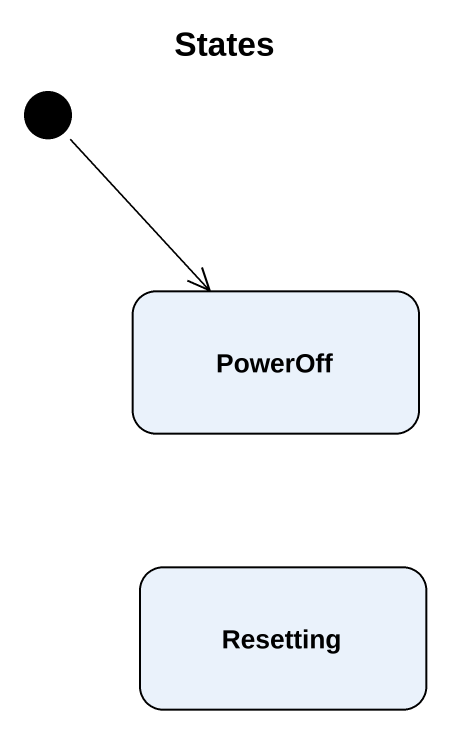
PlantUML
@startuml
title States
hide empty description
state PowerOff
state Resetting
[*] --> PowerOff
@enduml
